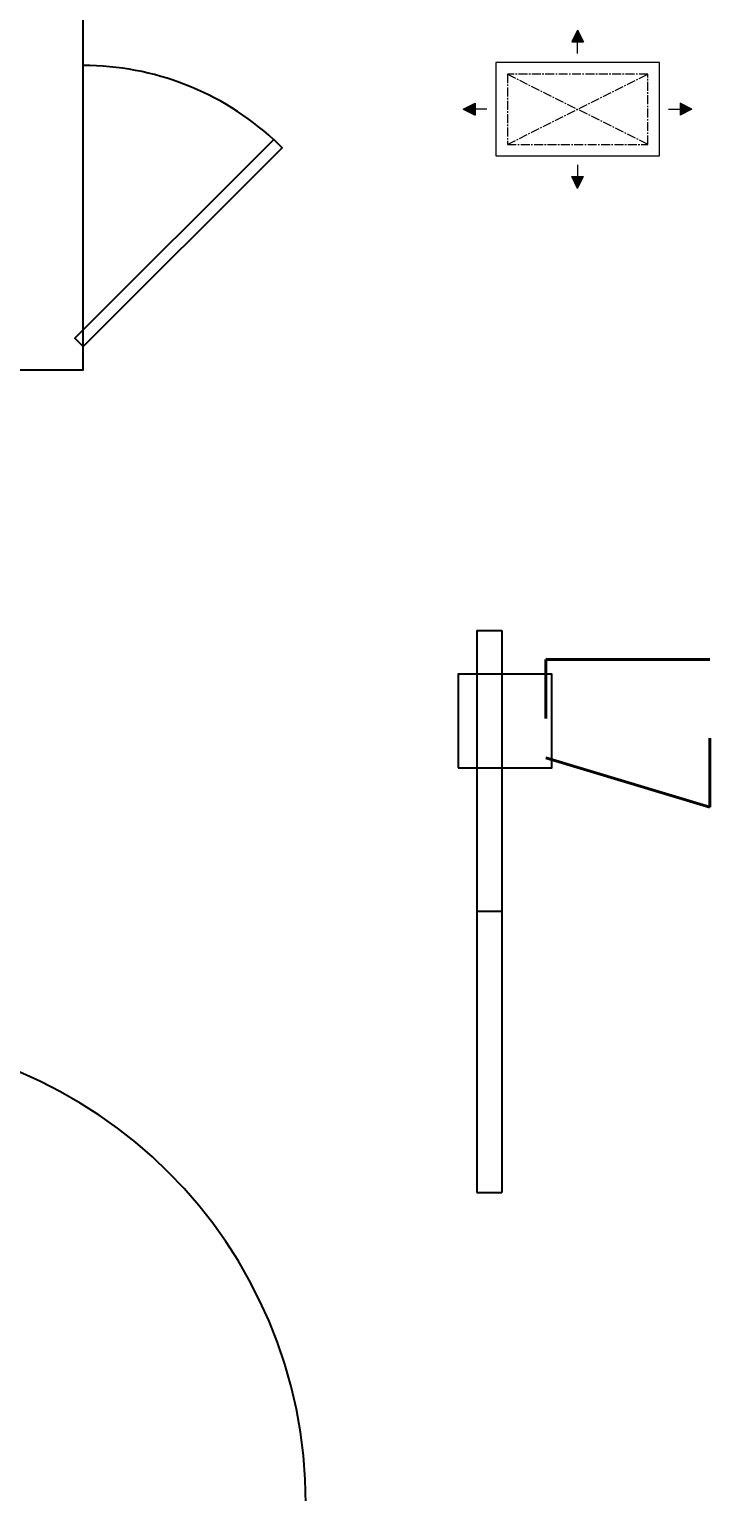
# Model space of a CAD drawing. Header units: millimetres. Extents: x -92759 to 184353, y -15225 to 86714.
# Drawn here: x -44998 to -43546, y 73216 to 76339 of the extents above; entities that cross this region are included whole.
import ezdxf

# ---------------------------------------------------------------- set-up
doc = ezdxf.new("R2010")
doc.units = ezdxf.units.MM
doc.linetypes.add('CENTER2', pattern=[28.575, 19.05, -3.175, 3.175, -3.175])
for name, color, linetype in [('0-1', 9, 'Continuous'), ('0-L7', 1, 'Continuous'), ('A-_DOOR----_E', 8, 'Continuous'), ('E-LIGHT----E', 1, 'Continuous'), ('M-ACMV_FCU', 5, 'Continuous'), ('S-_COLN----_E', 8, 'Continuous')]:
    doc.layers.add(name, color=color, linetype=linetype)
doc.layers.add('1599_FURN_RHH_BLK8 _NEW__1ST STY_dwg _2_-1', color=7, linetype='Continuous', true_color=0xaaaaaa)
doc.layers.add('A-_FURN--4', color=7, linetype='Continuous', true_color=0xaaaaaa)
doc.layers.add('M-ACMV_FAD', color=3, linetype='Continuous', lineweight=18)
doc.layers.add('M-ACMV_FAG', color=3, linetype='Continuous', lineweight=25)
doc.styles.add('T3', font='simplex.shx', dxfattribs={"width": 0.7, "height": 300})

# ---------------------------------------------------------------- blocks, each defined once
blk = doc.blocks.new('IDA - Rectangle Column - 200W X 800D-9727706-BLK8_RHH_1ST STOREY PLAN')
at = {"layer": 'S-_COLN----_E'}
h = blk.add_hatch(dxfattribs=at)
h.set_pattern_fill('FP_23', color=256, style=0, pattern_type=2)
h.set_pattern_definition([(50, (-14121.1, -2680.8), (1093.104, -95.634), [114.3, -1257.3]), (355, (-14121.1, -2680.8), (-211.46, 1146.34), [91.44, -1005.84]), (100.451, (-14030, -2688.7), (881.66, 1050.7), [97.14, -1068.54]), (46.184, (-14121.1, -2376), (1626.47, -252.26), [171.45, -1885.95]), (96.636, (-13985.6, -2397), (1424.42, 1484.57), [145.71, -1602.81]), (351.184, (-14121.1, -2376), (1424.43, 1484.55), [137.16, -1508.76]), (21, (-13968.7, -2452.2), (909.686, -613.59), [114.3, -1257.3]), (326, (-13968.7, -2452.2), (370.81, 1105.13), [91.44, -1005.84]), (71.451, (-13892.9, -2503.3), (1280.5, 491.53), [97.14, -1068.54]), (37.5, (-14121.12, -2680.78), (18.531, 507.33), [50.292, -943.356, 50.292, -1980.438]), (37.5, (-14121.12, -2680.78), (18.531, 507.33), [-1043.94, -970.788, 50.292, -959.358]), (7.5, (-14121.1, -2680.8), (400.918, 601.084), [50.292, -531.876, 50.292, -920.496, -384.81]), (7.5, (-14121.1, -2680.8), (400.918, 601.084), [-1552.956, 50.29, -334.52]), (327.5, (-14460.97, -2680.78), (813.545, -34.374), [50.292, -330.708, 50.292, -2715.768]), (327.5, (-14460.97, -2680.78), (813.545, -34.374), [-431.292, -1138.428, 50.292, -1527.048]), (317.5, (-14613.4, -2680.8), (888.775, 152.56), [50.29, -445.01, 50.29, -1859.28]), (317.5, (-14613.4, -2680.8), (888.775, 152.56), [-545.59, -739.14, 50.29, -1069.85])])
h.paths.add_polyline_path([(-1550.2, -399.1), (-1550.2, -199.1), (-1750.2, -199.1), (-1750.2, -399.1)])
blk = doc.blocks.new('IDA - F - Single - Swing1 - 1100L X 2200H -TD-03-10510389-BLK8_RHH_1ST STOREY PLAN')
at = {"layer": 'A-_DOOR----_E'}
for p, q in [((-550, 75), (-500, 75)), ((-500, 75), (-500, -75)), ((500, 75), (550, 75)), ((500, -75), (500, 75)), ((-500, -75), (-550, -75)), ((450, -75), (500, -75)), ((450, -1075), (450, -75)), ((500, -75), (500, -1075)), ((550, -75), (500, -75)), ((500, -1075), (450, -1075))]:
    blk.add_line(p, q, dxfattribs=at)
blk.add_arc((500, -75), 1000, 180, 270, dxfattribs=at)
blk = doc.blocks.new('1599_FURN_RHH_BLK8 _NEW__1ST STY_dwg _2_-10346281-BLK8_RHH_1ST STOREY PLAN')
at = {"layer": 'A-_FURN--4', "flags": 128}
for points in [[(-10105.1, -3729.1), (-9405.1, -3729.1), (-9405.1, -1579.1), (-10105.1, -1579.1)], [(-9405.1, -3679.1), (-8980.8, -3254.8), (-8998.5, -3237.1), (-9422.8, -3661.4)]]:
    blk.add_lwpolyline(points, close=True, dxfattribs=at)
at = {"layer": 'A-_FURN--4'}
blk.add_arc((-9405.1, -3679.1), 600, 47.388, 90, dxfattribs=at)
blk = doc.blocks.new('A$Cb2bf8f38')
blk.add_lwpolyline([(-1150.2, 42220.9), (-950.2, 42220.9), (-950.2, 42420.9), (-1150.2, 42420.9)], close=True)
at = {"layer": '1599_FURN_RHH_BLK8 _NEW__1ST STY_dwg _2_-1'}
blk.add_blockref('1599_FURN_RHH_BLK8 _NEW__1ST STY_dwg _2_-10346281-BLK8_RHH_1ST STOREY PLAN', (7455.1, 46800), dxfattribs=at)
at = {"layer": 'A-_DOOR----_E', "rotation": 180}
blk.add_blockref('IDA - F - Single - Swing1 - 1100L X 2200H -TD-03-10510389-BLK8_RHH_1ST STOREY PLAN', (-1975, 40575), dxfattribs=at)
at = {"layer": 'S-_COLN----_E'}
blk.add_blockref('IDA - Rectangle Column - 200W X 800D-9727706-BLK8_RHH_1ST STOREY PLAN', (600, 42620), dxfattribs=at)
blk = doc.blocks.new('L7')
at = {"layer": 'E-LIGHT----E'}
for p, q in [((-600, -27), (-600, 27)), ((-600, 27), (600, 27)), ((0, 27), (0, -27)), ((600, -27), (600, 27)), ((-600, -27), (600, -27))]:
    blk.add_line(p, q, dxfattribs=at)
at = {"layer": 'E-LIGHT----E', "lineweight": 18, "style": 'T3', "width": 0.7}
blk.add_text('L7', height=350, dxfattribs=at).set_placement((-579.7, 120.4))
blk = doc.blocks.new('EL_B8_L1_R4')
at = {"layer": '0-L7', "rotation": 270}
blk.add_blockref('L7', (9709.4, 1355.9), dxfattribs=at)
blk = doc.blocks.new('A$C9e768286')
at = {"layer": 'M-ACMV_FAG', "lineweight": 5}
h = blk.add_hatch(color=3, dxfattribs=at)
h.dxf.hatch_style = 1
h.paths.add_polyline_path([(-12.6, 143.9), (12.6, 143.9), (0, 169)])
h = blk.add_hatch(color=3, dxfattribs=at)
h.dxf.hatch_style = 1
h.paths.add_polyline_path([(-218.9, -12.6), (-218.9, 12.6), (-244, 0)])
h = blk.add_hatch(color=3, dxfattribs=at)
h.dxf.hatch_style = 1
h.paths.add_polyline_path([(244, 0), (218.9, 12.6), (218.9, -12.6)])
h = blk.add_hatch(color=3, dxfattribs=at)
h.dxf.hatch_style = 1
h.paths.add_polyline_path([(0, -169), (12.6, -143.9), (-12.6, -143.9)])
at = {"layer": 'M-ACMV_FAD', "color": 3, "lineweight": 5}
blk.add_lwpolyline([(-174.5, -99.5), (-174.5, 99.5), (174.5, 99.5), (174.5, -99.5)], close=True, dxfattribs=at)
at = {"layer": 'M-ACMV_FAG', "color": 3, "lineweight": 5}
for p, q in [((0, 169), (-12.6, 143.9)), ((0, 169), (12.6, 143.9)), ((12.6, 143.9), (-12.6, 143.9)), ((0, 118.8), (0, 143.9)), ((-244, 0), (-218.9, 12.6)), ((-244, 0), (-218.9, -12.6)), ((-218.9, 12.6), (-218.9, -12.6)), ((-193.8, 0), (-218.9, 0)), ((193.8, 0), (218.9, 0)), ((218.9, 12.6), (218.9, -12.6)), ((244, 0), (218.9, 12.6)), ((244, 0), (218.9, -12.6)), ((0, -118.8), (0, -143.9)), ((12.6, -143.9), (-12.6, -143.9)), ((0, -169), (-12.6, -143.9)), ((0, -169), (12.6, -143.9))]:
    blk.add_line(p, q, dxfattribs=at)
at = {"layer": 'M-ACMV_FAG', "color": 3, "linetype": 'CENTER2', "lineweight": 5}
for p, q in [((150, -75), (-150, 75)), ((150, 75), (-150, -75))]:
    blk.add_line(p, q, dxfattribs=at)
blk.add_lwpolyline([(-150, -75), (-150, 75), (150, 75), (150, -75)], close=True, dxfattribs=at)
blk = doc.blocks.new('ACMV_B8L1_R9')
at = {"layer": 'M-ACMV_FAD', "xscale": -1}
blk.add_blockref('A$C9e768286', (245975, -33785.9), dxfattribs=at)

msp = doc.modelspace()

# ---------------------------------------------------------------- block references
at = {"layer": '0-1'}
msp.add_blockref('A$Cb2bf8f38', (-42933, 32541.2), dxfattribs=at)

# ---------------------------------------------------------------- next in the draw order: block references
at = {"color": 0}
msp.add_blockref('EL_B8_L1_R4', (-53725.9, 73099.6), dxfattribs=at)

# ---------------------------------------------------------------- next in the draw order: block references
at = {"layer": 'M-ACMV_FCU', "color": 5}
msp.add_blockref('ACMV_B8L1_R9', (-289803, 109954.6), dxfattribs=at)

doc.saveas('drawing.dxf')
